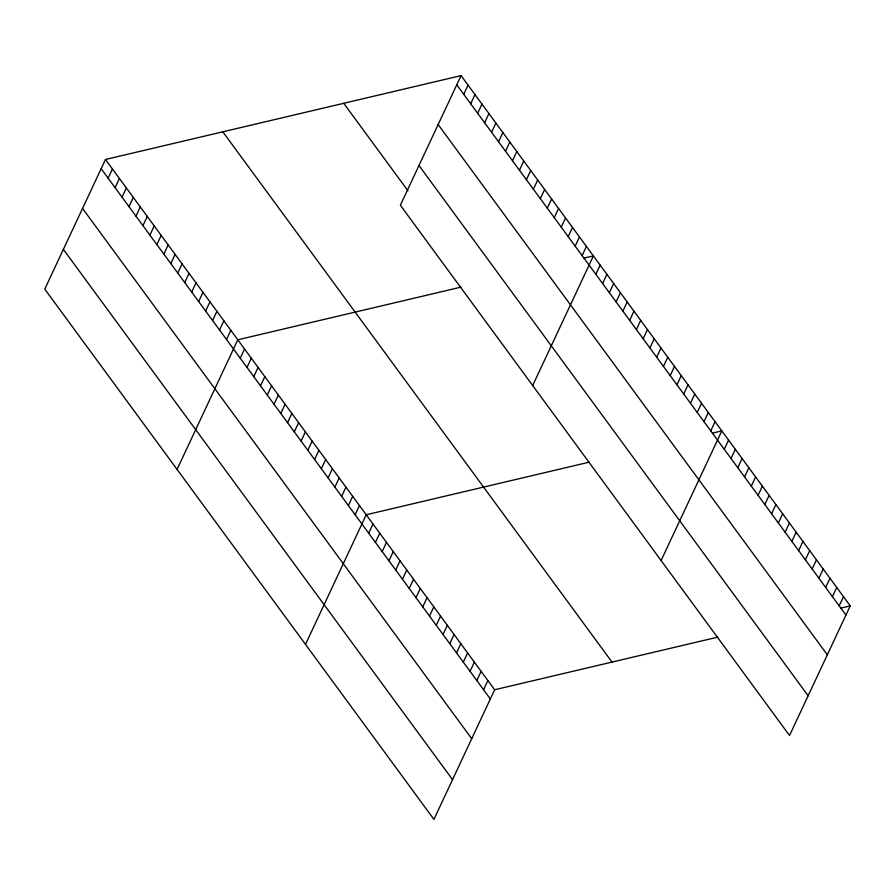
<?xml version="1.0" encoding="UTF-8"?>
<svg xmlns="http://www.w3.org/2000/svg" width="895" height="895" viewBox="0 0 895 895"><rect width="100%" height="100%" fill="white"/><g stroke="black" fill="none" stroke-linecap="round" stroke-linejoin="round"><path stroke-width="1.34" d="M461.07 75.616L400.356 205.235L789.524 735.511L850.25 605.881L461.07 75.616L105.476 159.489L44.75 289.119L433.93 819.384L494.644 689.765L717.79 637.128M108.127 178.183L112.434 168.987M115.086 187.67L119.404 178.474M122.056 197.157L126.363 187.961M129.014 206.655L133.333 197.448M135.984 216.142L140.291 206.935M142.943 225.629L147.261 216.433M149.912 235.116L154.22 225.92M156.871 244.603L161.19 235.407M163.841 254.102L168.148 244.894M170.8 263.589L175.118 254.381M177.769 273.076L182.077 263.868M184.728 282.563L189.046 273.367M191.698 292.05L196.005 282.854M198.656 301.537L202.975 292.341M205.626 311.035L209.933 301.828M212.585 320.522L216.903 311.315M219.555 330.009L223.862 320.802M226.513 339.496L230.832 330.3M177.065 469.416L237.79 339.787L460.936 287.15M240.24 358.201L244.548 348.994M246.998 367.409L251.305 358.201M253.755 376.616L258.073 367.409M260.523 385.823L264.83 376.627M267.281 395.031L271.588 385.834M274.038 404.249L278.345 395.042M280.795 413.456L285.102 404.249M287.552 422.664L291.871 413.468M294.321 431.871L298.628 422.675M301.078 441.09L305.385 431.882M463.733 94.299L468.04 85.103M307.835 450.297L312.142 441.09M470.692 103.798L474.999 94.59M314.592 459.504L318.9 450.308M477.661 113.285L481.969 104.077M321.35 468.711L325.668 459.515M484.62 122.772L488.927 113.564M328.107 477.919L332.425 468.723M491.59 132.259L495.897 123.062M334.875 487.137L339.183 477.93M498.549 141.746L502.856 132.549M341.633 496.345L345.94 487.137M505.518 151.233L509.826 142.036M348.39 505.552L352.697 496.356M512.477 160.731L516.784 151.523M355.147 514.759L359.466 505.563M519.447 170.218L523.754 161.01M305.497 644.4L366.223 514.77L589.357 462.133M526.405 179.705L530.713 170.498M368.673 533.185L372.98 523.978M533.375 189.192L537.682 179.996M375.43 542.392L379.737 533.196M540.334 198.679L544.641 189.483M382.187 551.6L386.495 542.404M547.304 208.166L551.611 198.97M388.945 560.818L393.252 551.611M554.262 217.664L558.569 208.457M395.702 570.025L400.02 560.818M561.232 227.151L565.539 217.944M402.47 579.233L406.777 570.037M568.191 236.638L572.498 227.431M409.228 588.44L413.535 579.244M575.161 246.125L579.468 236.929M415.985 597.647L420.292 588.451M582.119 255.612L586.426 246.416M422.742 606.866L427.049 597.659M532.67 385.532L593.396 255.903L584.055 258.107M429.499 616.073L433.818 606.866M595.846 274.317L600.153 265.11M436.268 625.281L440.575 616.084M602.603 283.525L606.911 274.317M443.025 634.488L447.332 625.292M609.361 292.732L613.668 283.536M449.782 643.706L454.089 634.499M616.118 301.939L620.436 292.743M456.539 652.914L460.847 643.706M622.875 311.158L627.194 301.951M463.297 662.121L467.615 652.925M629.644 320.365L633.951 311.158M470.054 671.328L474.372 662.132M636.401 329.573L640.708 320.376M476.822 680.547L481.13 671.34M643.158 338.78L647.465 329.584M483.58 689.754L487.887 680.547M649.915 347.998L654.234 338.791M656.673 357.206L660.991 347.998M663.441 366.413L667.748 357.217M670.198 375.62L674.506 366.424M676.956 384.828L681.263 375.631M683.713 394.046L688.02 384.839M690.47 403.253L694.788 394.046M697.239 412.461L701.546 403.265M703.996 421.668L708.303 412.472M710.753 430.887L715.06 421.679M661.103 560.516L721.817 430.887L712.487 433.09M724.268 449.301L728.586 440.105M731.036 458.508L735.343 449.312M737.793 467.727L742.1 458.52M744.55 476.934L748.858 467.727M751.308 486.142L755.615 476.945M758.065 495.349L762.383 486.153M764.822 504.556L769.141 495.36M771.591 513.775L775.898 504.567M778.348 522.982L782.655 513.775M785.105 532.189L789.412 522.993M791.862 541.397L796.17 532.201M798.62 550.615L802.938 541.408M805.388 559.822L809.695 550.615M812.145 569.03L816.453 559.834M818.903 578.237L823.21 569.041M825.66 587.456L829.967 578.248M832.417 596.663L836.735 587.456M839.186 605.87L843.493 596.674M840.92 608.085L850.25 605.881M456.763 84.812L845.943 615.078M438.147 124.55L827.327 654.816M418.972 165.497L808.14 695.762M343.725 103.294L407.952 190.803M222.821 131.811L612.001 662.076M105.476 159.489L494.644 689.765M101.157 168.696L490.337 698.961M82.541 208.434L471.721 738.699M63.366 249.381L452.546 779.646"/></g></svg>
